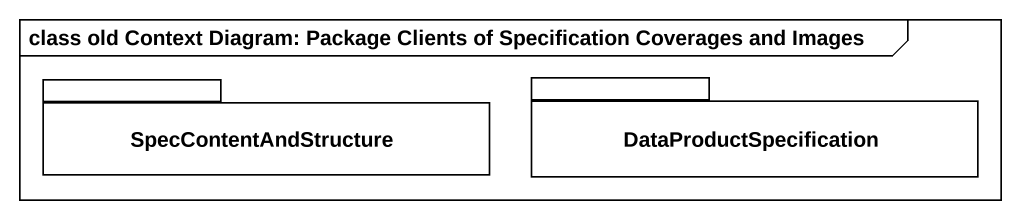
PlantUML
@startuml
mainframe class old Context Diagram: Package Clients of Specification Coverages and Images
package SpecContentAndStructure {
}
package DataProductSpecification {
}
@enduml
